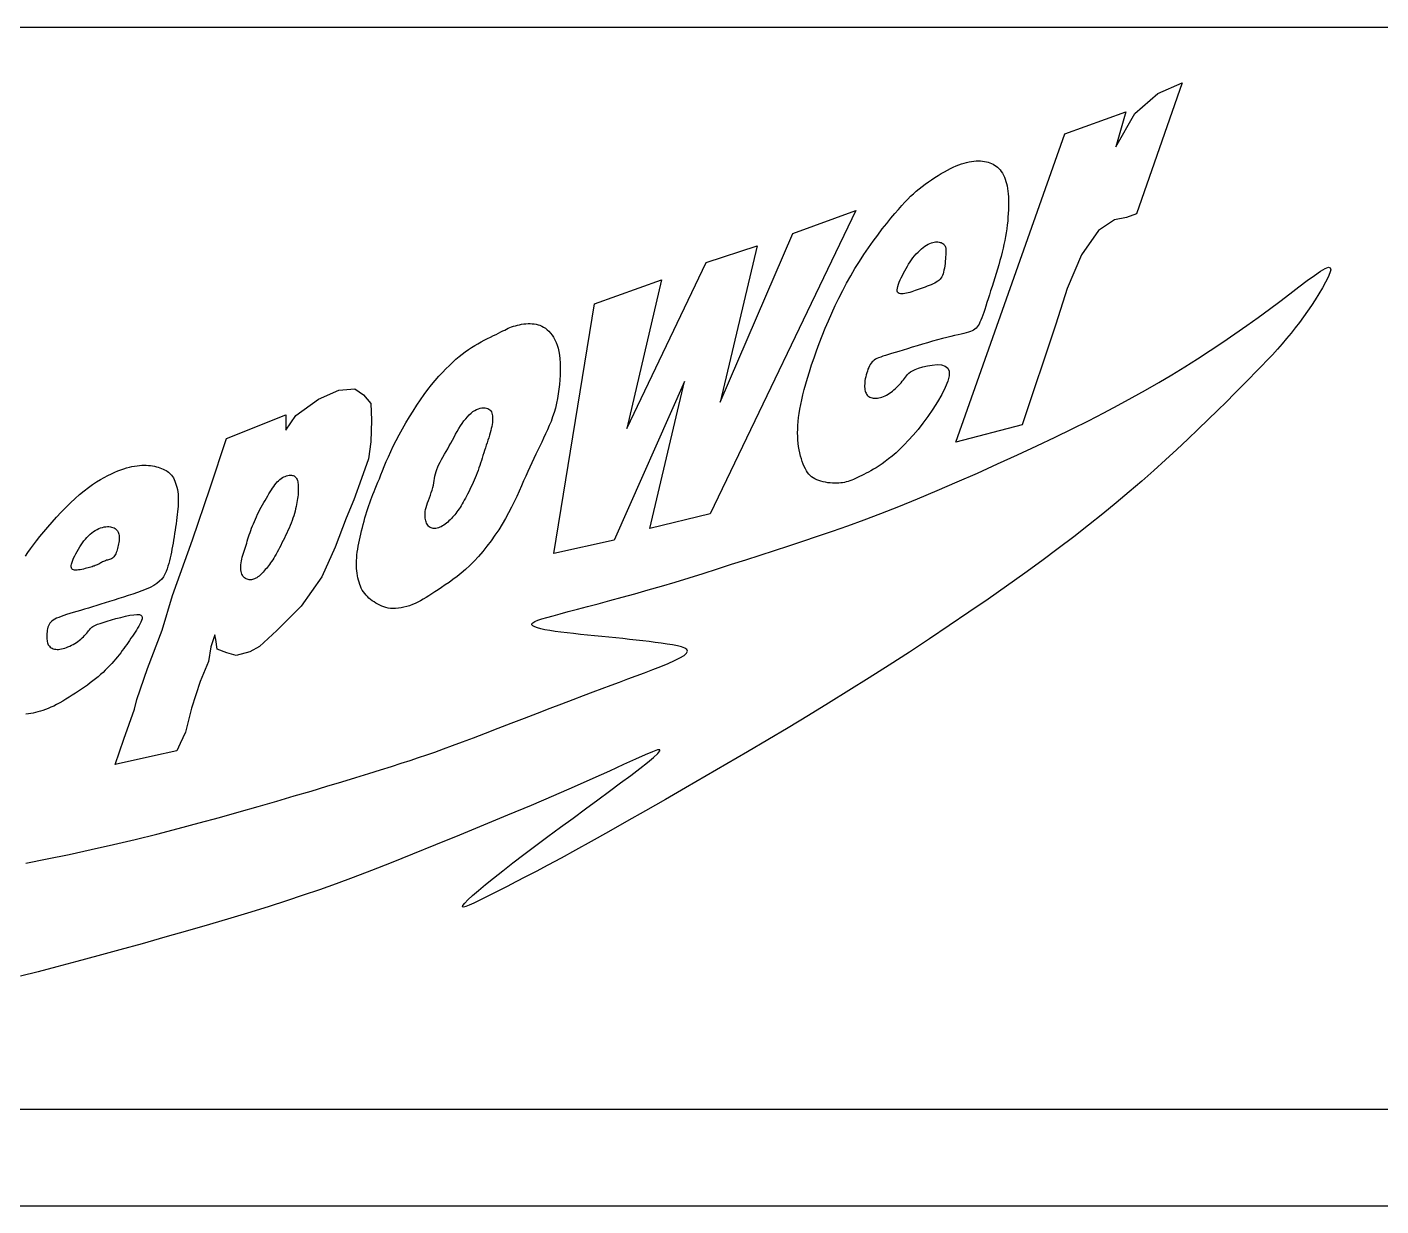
# Model space of a CAD drawing. Extents: x 325 to 612, y 3 to 207.
# Drawn here: x 342.83 to 360.35, y 3 to 18.25 of the extents above; entities that cross this region are included whole.
import ezdxf

# ---------------------------------------------------------------- set-up
doc = ezdxf.new("R2010")
doc.units = 0
doc.layers.add('圖框層', color=7, linetype='CONTINUOUS')
doc.layers.add('輪廓線層', color=7, linetype='CONTINUOUS')

msp = doc.modelspace()

# ---------------------------------------------------------------- linework, layer by layer
at = {"layer": '圖框層', "color": 7}
for p, q in [((326.569, 18.25), (611.07, 18.25)), ((326.569, 4.25), (611.07, 4.25)), ((325.319, 3), (612.319, 3))]:
    msp.add_line(p, q, dxfattribs=at)
at = {"layer": '輪廓線層', "color": 116}
for points in [[(356.477, 15.302), (356.29, 14.869), (356.142, 14.406), (355.708, 13.106), (354.851, 12.879), (356.26, 16.868), (357.049, 17.154), (356.921, 16.701), (357.167, 17.134), (357.463, 17.39), (357.778, 17.528), (357.187, 15.834), (357.059, 15.785), (356.901, 15.755), (356.694, 15.617)], [(355.268, 14.733), (355.253, 14.685), (355.239, 14.64), (355.225, 14.597), (355.212, 14.558), (355.199, 14.522), (355.187, 14.488), (355.175, 14.459), (355.163, 14.432), (355.151, 14.408), (355.139, 14.388), (355.127, 14.37), (355.113, 14.354), (355.097, 14.341), (355.08, 14.329), (355.061, 14.319), (355.039, 14.31), (355.014, 14.302), (354.986, 14.294), (354.954, 14.286), (354.919, 14.278), (354.879, 14.27), (354.835, 14.26), (354.787, 14.249), (354.734, 14.236), (354.676, 14.22), (354.615, 14.203), (354.55, 14.185), (354.484, 14.166), (354.418, 14.146), (354.352, 14.126), (354.287, 14.107), (354.226, 14.088), (354.169, 14.071), (354.115, 14.055), (354.066, 14.04), (354.02, 14.026), (353.979, 14.014), (353.941, 14.002), (353.908, 13.991), (353.878, 13.98), (353.852, 13.971), (353.83, 13.961), (353.81, 13.952), (353.794, 13.941), (353.779, 13.93), (353.766, 13.918), (353.755, 13.903), (353.744, 13.887), (353.734, 13.868), (353.724, 13.847), (353.714, 13.824), (353.706, 13.8), (353.698, 13.776), (353.69, 13.751), (353.684, 13.726), (353.679, 13.701), (353.675, 13.678), (353.672, 13.655), (353.671, 13.634), (353.67, 13.613), (353.67, 13.594), (353.672, 13.576), (353.675, 13.558), (353.678, 13.542), (353.683, 13.527), (353.689, 13.513), (353.696, 13.5), (353.705, 13.489), (353.714, 13.478), (353.725, 13.469), (353.737, 13.462), (353.751, 13.456), (353.766, 13.452), (353.782, 13.449), (353.799, 13.448), (353.817, 13.448), (353.836, 13.449), (353.855, 13.453), (353.875, 13.457), (353.895, 13.463), (353.914, 13.47), (353.934, 13.479), (353.953, 13.489), (353.973, 13.5), (353.992, 13.512), (354.012, 13.526), (354.031, 13.541), (354.05, 13.557), (354.069, 13.574), (354.088, 13.592), (354.106, 13.61), (354.124, 13.629), (354.141, 13.649), (354.157, 13.668), (354.172, 13.687), (354.186, 13.705), (354.198, 13.723), (354.21, 13.74), (354.224, 13.756), (354.241, 13.772), (354.262, 13.788), (354.29, 13.804), (354.325, 13.82), (354.368, 13.837), (354.422, 13.853), (354.482, 13.868), (354.545, 13.878), (354.607, 13.883), (354.663, 13.879), (354.711, 13.865), (354.747, 13.839), (354.765, 13.797), (354.765, 13.739), (354.746, 13.668), (354.713, 13.586), (354.668, 13.496), (354.614, 13.402), (354.553, 13.306), (354.489, 13.213), (354.424, 13.124), (354.361, 13.043), (354.299, 12.97), (354.24, 12.904), (354.183, 12.844), (354.128, 12.791), (354.077, 12.743), (354.027, 12.7), (353.981, 12.663), (353.937, 12.629), (353.896, 12.6), (353.857, 12.573), (353.82, 12.55), (353.785, 12.529), (353.752, 12.51), (353.721, 12.493), (353.69, 12.477), (353.661, 12.462), (353.633, 12.448), (353.605, 12.434), (353.579, 12.421), (353.553, 12.41), (353.528, 12.399), (353.503, 12.389), (353.479, 12.38), (353.456, 12.373), (353.433, 12.366), (353.409, 12.36), (353.386, 12.356), (353.362, 12.352), (353.337, 12.35), (353.311, 12.349), (353.284, 12.349), (353.255, 12.35), (353.225, 12.353), (353.195, 12.356), (353.164, 12.361), (353.134, 12.367), (353.105, 12.374), (353.077, 12.383), (353.051, 12.392), (353.026, 12.404), (353.005, 12.417), (352.984, 12.431), (352.966, 12.447), (352.949, 12.466), (352.933, 12.487), (352.918, 12.51), (352.904, 12.536), (352.89, 12.564), (352.877, 12.595), (352.864, 12.628), (352.853, 12.664), (352.842, 12.701), (352.833, 12.74), (352.824, 12.781), (352.817, 12.822), (352.812, 12.865), (352.808, 12.909), (352.805, 12.954), (352.804, 13), (352.805, 13.048), (352.807, 13.097), (352.81, 13.147), (352.816, 13.199), (352.823, 13.253), (352.832, 13.309), (352.843, 13.367), (352.856, 13.428), (352.871, 13.492), (352.889, 13.561), (352.909, 13.633), (352.932, 13.71), (352.957, 13.792), (352.985, 13.879), (353.016, 13.969), (353.049, 14.062), (353.084, 14.157), (353.122, 14.254), (353.161, 14.353), (353.202, 14.451), (353.246, 14.55), (353.291, 14.648), (353.338, 14.745), (353.387, 14.842), (353.438, 14.938), (353.49, 15.032), (353.545, 15.125), (353.602, 15.217), (353.661, 15.307), (353.72, 15.395), (353.781, 15.479), (353.841, 15.56), (353.899, 15.638), (353.956, 15.71), (354.01, 15.777), (354.061, 15.838), (354.107, 15.892), (354.15, 15.941), (354.191, 15.985), (354.229, 16.025), (354.266, 16.061), (354.302, 16.094), (354.338, 16.126), (354.376, 16.157), (354.414, 16.187), (354.454, 16.217), (354.495, 16.247), (354.537, 16.275), (354.579, 16.303), (354.62, 16.329), (354.662, 16.354), (354.702, 16.378), (354.742, 16.399), (354.78, 16.419), (354.817, 16.437), (354.854, 16.454), (354.889, 16.468), (354.924, 16.481), (354.957, 16.491), (354.99, 16.5), (355.022, 16.507), (355.054, 16.513), (355.084, 16.516), (355.114, 16.518), (355.143, 16.519), (355.17, 16.518), (355.197, 16.516), (355.223, 16.512), (355.247, 16.508), (355.27, 16.502), (355.292, 16.495), (355.313, 16.486), (355.333, 16.476), (355.352, 16.465), (355.371, 16.451), (355.389, 16.436), (355.406, 16.419), (355.422, 16.401), (355.437, 16.38), (355.452, 16.358), (355.466, 16.335), (355.478, 16.309), (355.489, 16.283), (355.499, 16.254), (355.507, 16.225), (355.515, 16.194), (355.52, 16.161), (355.525, 16.127), (355.528, 16.092), (355.531, 16.054), (355.532, 16.014), (355.533, 15.973), (355.532, 15.929), (355.531, 15.884), (355.528, 15.837), (355.525, 15.789), (355.521, 15.74), (355.516, 15.69), (355.509, 15.64), (355.502, 15.59), (355.493, 15.54), (355.484, 15.49), (355.473, 15.439), (355.461, 15.388), (355.449, 15.337), (355.435, 15.284), (355.42, 15.231), (355.405, 15.176), (355.388, 15.12), (355.371, 15.063), (355.354, 15.006), (355.336, 14.949), (355.319, 14.893), (355.301, 14.837), (355.284, 14.784)], [(350.431, 11.613), (349.65, 11.442), (350.175, 14.67), (351.041, 14.98), (350.592, 13.056), (351.619, 15.204), (352.282, 15.418), (351.8, 13.398), (352.742, 15.579), (353.555, 15.878), (351.672, 11.955), (350.891, 11.763), (351.341, 13.665)], [(354.598, 14.949), (354.578, 14.938), (354.555, 14.927), (354.532, 14.917), (354.507, 14.907), (354.481, 14.897), (354.454, 14.887), (354.428, 14.877), (354.401, 14.868), (354.376, 14.858), (354.351, 14.849), (354.326, 14.841), (354.302, 14.832), (354.279, 14.824), (354.256, 14.817), (354.234, 14.811), (354.212, 14.806), (354.19, 14.802), (354.17, 14.8), (354.151, 14.799), (354.133, 14.801), (354.118, 14.805), (354.106, 14.812), (354.097, 14.822), (354.092, 14.835), (354.091, 14.852), (354.094, 14.873), (354.1, 14.896), (354.108, 14.922), (354.119, 14.95), (354.132, 14.979), (354.145, 15.008), (354.16, 15.038), (354.175, 15.068), (354.19, 15.098), (354.206, 15.127), (354.223, 15.156), (354.24, 15.184), (354.258, 15.212), (354.277, 15.239), (354.296, 15.265), (354.317, 15.291), (354.339, 15.315), (354.361, 15.339), (354.384, 15.361), (354.406, 15.381), (354.429, 15.399), (354.451, 15.416), (354.473, 15.43), (354.494, 15.442), (354.514, 15.452), (354.534, 15.459), (354.552, 15.465), (354.57, 15.469), (354.587, 15.471), (354.604, 15.471), (354.619, 15.471), (354.634, 15.469), (354.648, 15.465), (354.661, 15.461), (354.673, 15.456), (354.683, 15.449), (354.693, 15.442), (354.701, 15.434), (354.708, 15.425), (354.713, 15.415), (354.717, 15.404), (354.72, 15.392), (354.721, 15.378), (354.722, 15.363), (354.722, 15.345), (354.721, 15.325), (354.72, 15.302), (354.718, 15.277), (354.716, 15.25), (354.714, 15.221), (354.711, 15.191), (354.707, 15.162), (354.703, 15.133), (354.697, 15.105), (354.692, 15.079), (354.685, 15.057), (354.677, 15.036), (354.668, 15.018), (354.658, 15.002), (354.646, 14.987), (354.632, 14.973), (354.616, 14.961)], [(347.57, 10.728), (347.538, 10.73), (347.507, 10.734), (347.478, 10.741), (347.45, 10.749), (347.423, 10.759), (347.397, 10.771), (347.372, 10.784), (347.347, 10.798), (347.324, 10.813), (347.301, 10.829), (347.279, 10.846), (347.258, 10.864), (347.238, 10.883), (347.22, 10.902), (347.203, 10.923), (347.187, 10.945), (347.172, 10.967), (347.159, 10.991), (347.148, 11.016), (347.138, 11.041), (347.129, 11.068), (347.121, 11.095), (347.114, 11.124), (347.109, 11.153), (347.104, 11.184), (347.101, 11.215), (347.098, 11.247), (347.097, 11.28), (347.097, 11.314), (347.098, 11.349), (347.1, 11.384), (347.103, 11.421), (347.107, 11.457), (347.113, 11.495), (347.119, 11.533), (347.126, 11.572), (347.134, 11.611), (347.143, 11.652), (347.153, 11.692), (347.163, 11.733), (347.173, 11.775), (347.183, 11.817), (347.194, 11.859), (347.206, 11.901), (347.217, 11.942), (347.23, 11.983), (347.242, 12.022), (347.255, 12.06), (347.268, 12.097), (347.281, 12.132), (347.295, 12.168), (347.309, 12.203), (347.324, 12.24), (347.34, 12.278), (347.357, 12.318), (347.374, 12.361), (347.393, 12.407), (347.412, 12.457), (347.433, 12.511), (347.456, 12.567), (347.482, 12.628), (347.509, 12.691), (347.54, 12.758), (347.573, 12.827), (347.61, 12.9), (347.649, 12.975), (347.691, 13.052), (347.735, 13.129), (347.781, 13.207), (347.828, 13.283), (347.876, 13.357), (347.924, 13.428), (347.973, 13.496), (348.021, 13.56), (348.069, 13.621), (348.116, 13.679), (348.163, 13.733), (348.209, 13.783), (348.254, 13.83), (348.298, 13.874), (348.341, 13.915), (348.383, 13.952), (348.424, 13.987), (348.464, 14.019), (348.504, 14.049), (348.544, 14.078), (348.585, 14.104), (348.626, 14.13), (348.667, 14.154), (348.709, 14.177), (348.75, 14.199), (348.79, 14.22), (348.83, 14.239), (348.867, 14.258), (348.902, 14.275), (348.934, 14.291), (348.964, 14.306), (348.99, 14.319), (349.015, 14.331), (349.038, 14.343), (349.06, 14.353), (349.082, 14.363), (349.104, 14.371), (349.127, 14.379), (349.152, 14.387), (349.178, 14.394), (349.205, 14.4), (349.232, 14.405), (349.26, 14.409), (349.288, 14.412), (349.316, 14.414), (349.344, 14.414), (349.37, 14.413), (349.396, 14.411), (349.421, 14.406), (349.446, 14.4), (349.47, 14.392), (349.493, 14.381), (349.517, 14.369), (349.54, 14.353), (349.563, 14.335), (349.585, 14.315), (349.607, 14.291), (349.627, 14.265), (349.646, 14.237), (349.664, 14.205), (349.68, 14.171), (349.694, 14.134), (349.706, 14.094), (349.715, 14.051), (349.723, 14.006), (349.728, 13.958), (349.731, 13.908), (349.733, 13.856), (349.733, 13.802), (349.731, 13.745), (349.727, 13.687), (349.722, 13.627), (349.715, 13.566), (349.706, 13.505), (349.696, 13.444), (349.683, 13.383), (349.669, 13.322), (349.652, 13.263), (349.633, 13.206), (349.613, 13.149), (349.591, 13.094), (349.567, 13.04), (349.543, 12.987), (349.518, 12.934), (349.493, 12.881), (349.467, 12.829), (349.442, 12.776), (349.417, 12.723), (349.391, 12.669), (349.366, 12.614), (349.34, 12.558), (349.313, 12.5), (349.287, 12.44), (349.259, 12.378), (349.231, 12.314), (349.201, 12.247), (349.17, 12.179), (349.137, 12.109), (349.102, 12.038), (349.065, 11.966), (349.026, 11.893), (348.983, 11.82), (348.937, 11.747), (348.888, 11.675), (348.837, 11.603), (348.784, 11.534), (348.73, 11.466), (348.674, 11.402), (348.618, 11.341), (348.562, 11.285), (348.507, 11.233), (348.452, 11.186), (348.398, 11.142), (348.345, 11.103), (348.294, 11.066), (348.244, 11.033), (348.197, 11.001), (348.152, 10.972), (348.11, 10.944), (348.07, 10.918), (348.032, 10.893), (347.996, 10.87), (347.96, 10.849), (347.925, 10.829), (347.891, 10.811), (347.855, 10.794), (347.819, 10.779), (347.783, 10.765), (347.746, 10.754), (347.71, 10.744), (347.673, 10.737), (347.638, 10.731), (347.603, 10.728)], [(346.648, 11.136), (346.381, 10.757), (346.065, 10.445), (345.843, 10.238), (345.718, 10.168), (345.541, 10.119), (345.417, 10.157), (345.293, 10.202), (345.278, 10.326), (345.263, 10.386), (345.21, 10.232), (345.18, 10.041), (345.075, 9.785), (344.962, 9.44), (344.883, 9.128), (344.815, 8.982), (344.77, 8.885), (344.458, 8.817), (343.976, 8.712), (344.085, 9.039), (344.225, 9.426), (344.255, 9.553), (344.394, 9.954), (344.582, 10.45), (344.717, 10.897), (344.974, 11.618), (345.203, 12.29), (345.415, 12.927), (346.182, 13.235), (346.182, 13.036), (346.313, 13.224), (346.603, 13.438), (346.866, 13.554), (347.077, 13.569), (347.186, 13.491), (347.28, 13.382), (347.291, 13.164), (347.28, 12.886), (347.253, 12.664), (347.163, 12.409), (347.062, 12.134), (346.964, 11.898), (346.821, 11.523)], [(348.277, 12.795), (348.297, 12.832), (348.318, 12.869), (348.338, 12.907), (348.358, 12.945), (348.379, 12.983), (348.4, 13.02), (348.421, 13.056), (348.442, 13.09), (348.464, 13.123), (348.486, 13.154), (348.509, 13.183), (348.532, 13.21), (348.556, 13.234), (348.579, 13.256), (348.603, 13.275), (348.627, 13.291), (348.651, 13.303), (348.674, 13.313), (348.698, 13.32), (348.72, 13.324), (348.741, 13.325), (348.761, 13.324), (348.78, 13.321), (348.796, 13.315), (348.81, 13.307), (348.823, 13.297), (348.833, 13.286), (348.841, 13.272), (348.848, 13.257), (348.852, 13.24), (348.856, 13.222), (348.857, 13.202), (348.858, 13.181), (348.857, 13.159), (348.854, 13.135), (348.851, 13.11), (348.846, 13.084), (348.84, 13.057), (348.834, 13.029), (348.826, 12.999), (348.817, 12.969), (348.807, 12.938), (348.797, 12.905), (348.787, 12.873), (348.776, 12.84), (348.765, 12.807), (348.754, 12.773), (348.743, 12.74), (348.733, 12.707), (348.722, 12.675), (348.712, 12.643), (348.702, 12.61), (348.692, 12.579), (348.681, 12.547), (348.67, 12.515), (348.658, 12.483), (348.646, 12.451), (348.633, 12.42), (348.619, 12.388), (348.605, 12.357), (348.591, 12.327), (348.577, 12.296), (348.562, 12.267), (348.548, 12.238), (348.533, 12.209), (348.519, 12.182), (348.505, 12.155), (348.491, 12.129), (348.478, 12.104), (348.464, 12.081), (348.45, 12.058), (348.437, 12.036), (348.423, 12.016), (348.409, 11.996), (348.396, 11.977), (348.382, 11.959), (348.368, 11.942), (348.353, 11.925), (348.339, 11.909), (348.324, 11.893), (348.309, 11.877), (348.293, 11.862), (348.277, 11.847), (348.261, 11.833), (348.244, 11.82), (348.227, 11.808), (348.21, 11.797), (348.192, 11.787), (348.174, 11.779), (348.157, 11.773), (348.139, 11.768), (348.122, 11.765), (348.105, 11.764), (348.089, 11.764), (348.074, 11.767), (348.061, 11.771), (348.048, 11.777), (348.037, 11.785), (348.027, 11.795), (348.018, 11.806), (348.011, 11.819), (348.004, 11.833), (347.998, 11.848), (347.993, 11.864), (347.989, 11.88), (347.986, 11.898), (347.984, 11.917), (347.983, 11.937), (347.984, 11.959), (347.987, 11.982), (347.991, 12.008), (347.997, 12.035), (348.006, 12.064), (348.016, 12.095), (348.028, 12.127), (348.04, 12.16), (348.052, 12.194), (348.064, 12.227), (348.075, 12.26), (348.084, 12.293), (348.091, 12.324), (348.097, 12.354), (348.102, 12.383), (348.107, 12.412), (348.112, 12.441), (348.118, 12.47), (348.126, 12.499), (348.135, 12.528), (348.147, 12.559), (348.162, 12.59), (348.178, 12.622), (348.196, 12.655), (348.215, 12.688), (348.236, 12.723), (348.256, 12.758)], [(346.24, 12.453), (346.254, 12.453), (346.267, 12.451), (346.279, 12.448), (346.289, 12.443), (346.299, 12.436), (346.307, 12.428), (346.315, 12.419), (346.322, 12.408), (346.327, 12.397), (346.332, 12.383), (346.336, 12.369), (346.339, 12.354), (346.341, 12.337), (346.343, 12.32), (346.344, 12.302), (346.344, 12.283), (346.344, 12.263), (346.343, 12.242), (346.342, 12.221), (346.34, 12.198), (346.337, 12.175), (346.334, 12.151), (346.33, 12.126), (346.325, 12.1), (346.32, 12.074), (346.315, 12.046), (346.308, 12.018), (346.301, 11.988), (346.293, 11.959), (346.284, 11.928), (346.274, 11.897), (346.263, 11.866), (346.251, 11.834), (346.238, 11.802), (346.224, 11.769), (346.21, 11.737), (346.195, 11.704), (346.179, 11.672), (346.164, 11.64), (346.148, 11.608), (346.132, 11.576), (346.117, 11.545), (346.101, 11.515), (346.086, 11.486), (346.071, 11.457), (346.056, 11.43), (346.041, 11.405), (346.027, 11.38), (346.012, 11.358), (345.998, 11.336), (345.985, 11.317), (345.971, 11.298), (345.958, 11.28), (345.944, 11.263), (345.931, 11.247), (345.917, 11.231), (345.904, 11.215), (345.891, 11.2), (345.877, 11.186), (345.863, 11.172), (345.85, 11.159), (345.836, 11.147), (345.822, 11.136), (345.808, 11.127), (345.794, 11.119), (345.779, 11.112), (345.765, 11.107), (345.751, 11.104), (345.737, 11.101), (345.723, 11.101), (345.71, 11.101), (345.696, 11.103), (345.683, 11.106), (345.671, 11.111), (345.659, 11.117), (345.648, 11.125), (345.638, 11.134), (345.628, 11.145), (345.62, 11.158), (345.614, 11.173), (345.608, 11.19), (345.604, 11.208), (345.601, 11.228), (345.6, 11.249), (345.6, 11.272), (345.602, 11.295), (345.604, 11.319), (345.608, 11.343), (345.613, 11.368), (345.619, 11.393), (345.626, 11.419), (345.634, 11.444), (345.642, 11.47), (345.65, 11.496), (345.659, 11.522), (345.667, 11.548), (345.676, 11.575), (345.684, 11.601), (345.692, 11.628), (345.701, 11.655), (345.71, 11.682), (345.719, 11.71), (345.728, 11.738), (345.739, 11.767), (345.75, 11.796), (345.762, 11.825), (345.775, 11.855), (345.788, 11.886), (345.802, 11.916), (345.817, 11.947), (345.832, 11.977), (345.848, 12.008), (345.864, 12.038), (345.881, 12.068), (345.897, 12.098), (345.914, 12.127), (345.931, 12.156), (345.948, 12.184), (345.964, 12.211), (345.98, 12.237), (345.996, 12.262), (346.011, 12.285), (346.026, 12.307), (346.041, 12.328), (346.056, 12.348), (346.071, 12.365), (346.087, 12.382), (346.103, 12.397), (346.12, 12.41), (346.138, 12.421), (346.155, 12.43), (346.173, 12.438), (346.191, 12.445), (346.208, 12.449), (346.224, 12.452)], [(343.849, 11.347), (343.836, 11.342), (343.823, 11.337), (343.811, 11.331), (343.799, 11.324), (343.787, 11.317), (343.775, 11.311), (343.763, 11.304), (343.751, 11.298), (343.74, 11.293), (343.728, 11.287), (343.716, 11.283), (343.703, 11.278), (343.69, 11.274), (343.676, 11.269), (343.66, 11.265), (343.643, 11.26), (343.625, 11.255), (343.605, 11.249), (343.585, 11.244), (343.564, 11.238), (343.543, 11.234), (343.522, 11.23), (343.502, 11.227), (343.483, 11.225), (343.466, 11.225), (343.45, 11.226), (343.436, 11.23), (343.424, 11.235), (343.415, 11.243), (343.409, 11.254), (343.406, 11.268), (343.406, 11.284), (343.409, 11.304), (343.416, 11.327), (343.426, 11.353), (343.437, 11.38), (343.451, 11.408), (343.466, 11.437), (343.482, 11.466), (343.499, 11.495), (343.516, 11.524), (343.534, 11.551), (343.552, 11.577), (343.57, 11.602), (343.589, 11.626), (343.609, 11.648), (343.629, 11.67), (343.65, 11.689), (343.672, 11.707), (343.694, 11.723), (343.717, 11.738), (343.74, 11.751), (343.763, 11.762), (343.786, 11.771), (343.809, 11.778), (343.831, 11.783), (343.853, 11.787), (343.873, 11.788), (343.893, 11.788), (343.912, 11.786), (343.929, 11.782), (343.945, 11.777), (343.96, 11.77), (343.973, 11.762), (343.985, 11.753), (343.995, 11.742), (344.004, 11.731), (344.011, 11.718), (344.017, 11.704), (344.021, 11.689), (344.024, 11.674), (344.026, 11.657), (344.026, 11.639), (344.025, 11.621), (344.024, 11.602), (344.021, 11.583), (344.018, 11.564), (344.014, 11.544), (344.009, 11.525), (344.004, 11.506), (343.999, 11.487), (343.994, 11.469), (343.988, 11.452), (343.981, 11.436), (343.974, 11.421), (343.966, 11.408), (343.958, 11.396), (343.948, 11.386), (343.938, 11.378), (343.926, 11.372), (343.914, 11.366), (343.902, 11.362), (343.889, 11.359), (343.876, 11.355), (343.862, 11.352)]]:
    msp.add_lwpolyline(points, close=True, dxfattribs=at)
at = {"layer": '輪廓線層', "color": 1}
msp.add_lwpolyline([(342.817, 7.435), (343.096, 7.49), (343.38, 7.548), (343.665, 7.61), (343.951, 7.675), (344.234, 7.742), (344.514, 7.811), (344.789, 7.882), (345.059, 7.954), (345.323, 8.025), (345.579, 8.097), (345.826, 8.167), (346.064, 8.236), (346.291, 8.303), (346.508, 8.367), (346.713, 8.428), (346.906, 8.486), (347.086, 8.542), (347.254, 8.593), (347.408, 8.641), (347.548, 8.685), (347.675, 8.726), (347.791, 8.763), (347.9, 8.799), (348.005, 8.835), (348.111, 8.872), (348.221, 8.911), (348.339, 8.954), (348.468, 9.003), (348.612, 9.057), (348.766, 9.116), (348.93, 9.179), (349.098, 9.243), (349.268, 9.309), (349.437, 9.374), (349.6, 9.437), (349.755, 9.497), (349.899, 9.551), (350.033, 9.602), (350.158, 9.65), (350.277, 9.694), (350.39, 9.736), (350.5, 9.777), (350.608, 9.818), (350.716, 9.858), (350.824, 9.898), (350.931, 9.939), (351.033, 9.979), (351.127, 10.018), (351.211, 10.055), (351.281, 10.09), (351.334, 10.122), (351.368, 10.151), (351.379, 10.176), (351.371, 10.197), (351.345, 10.216), (351.303, 10.231), (351.25, 10.245), (351.186, 10.258), (351.116, 10.269), (351.04, 10.279), (350.962, 10.29), (350.882, 10.3), (350.8, 10.31), (350.716, 10.32), (350.63, 10.329), (350.542, 10.339), (350.453, 10.348), (350.362, 10.357), (350.27, 10.366), (350.177, 10.376), (350.085, 10.385), (349.994, 10.394), (349.906, 10.403), (349.821, 10.412), (349.74, 10.422), (349.665, 10.432), (349.596, 10.443), (349.535, 10.454), (349.481, 10.465), (349.437, 10.477), (349.402, 10.49), (349.378, 10.503), (349.366, 10.516), (349.365, 10.53), (349.378, 10.544), (349.404, 10.559), (349.443, 10.576), (349.495, 10.594), (349.56, 10.613), (349.639, 10.635), (349.731, 10.66), (349.836, 10.688), (349.954, 10.719), (350.085, 10.753), (350.225, 10.79), (350.376, 10.83), (350.534, 10.874), (350.699, 10.919), (350.869, 10.968), (351.043, 11.018), (351.221, 11.071), (351.4, 11.126), (351.582, 11.183), (351.765, 11.241), (351.949, 11.3), (352.133, 11.359), (352.318, 11.419), (352.503, 11.479), (352.688, 11.539), (352.873, 11.6), (353.062, 11.662), (353.255, 11.728), (353.455, 11.799), (353.663, 11.875), (353.882, 11.957), (354.112, 12.048), (354.355, 12.147), (354.608, 12.253), (354.868, 12.365), (355.13, 12.481), (355.391, 12.599), (355.648, 12.717), (355.897, 12.833), (356.134, 12.946), (356.357, 13.054), (356.566, 13.158), (356.764, 13.26), (356.952, 13.358), (357.132, 13.456), (357.306, 13.554), (357.476, 13.652), (357.644, 13.752), (357.811, 13.855), (357.977, 13.96), (358.141, 14.066), (358.303, 14.173), (358.461, 14.281), (358.615, 14.388), (358.763, 14.494), (358.907, 14.599), (359.043, 14.701), (359.171, 14.799), (359.289, 14.889), (359.396, 14.97), (359.489, 15.038), (359.567, 15.091), (359.628, 15.127), (359.671, 15.142), (359.694, 15.137), (359.7, 15.111), (359.69, 15.069), (359.668, 15.014), (359.635, 14.949), (359.594, 14.876), (359.548, 14.8), (359.5, 14.723), (359.45, 14.647), (359.399, 14.573), (359.348, 14.5), (359.296, 14.429), (359.242, 14.359), (359.187, 14.289), (359.13, 14.22), (359.071, 14.151), (359.01, 14.082), (358.946, 14.012), (358.878, 13.939), (358.806, 13.863), (358.729, 13.784), (358.645, 13.699), (358.555, 13.608), (358.457, 13.51), (358.351, 13.404), (358.237, 13.291), (358.115, 13.172), (357.987, 13.047), (357.852, 12.918), (357.711, 12.785), (357.564, 12.65), (357.413, 12.514), (357.256, 12.376), (357.094, 12.237), (356.926, 12.096), (356.751, 11.953), (356.568, 11.807), (356.376, 11.657), (356.175, 11.504), (355.963, 11.347), (355.741, 11.185), (355.508, 11.019), (355.267, 10.85), (355.02, 10.679), (354.766, 10.508), (354.509, 10.336), (354.249, 10.165), (353.988, 9.996), (353.727, 9.83), (353.466, 9.666), (353.204, 9.504), (352.943, 9.344), (352.68, 9.186), (352.417, 9.029), (352.153, 8.873), (351.887, 8.717), (351.62, 8.562), (351.355, 8.408), (351.093, 8.257), (350.837, 8.111), (350.59, 7.971), (350.355, 7.839), (350.133, 7.715), (349.929, 7.602), (349.743, 7.5), (349.574, 7.409), (349.422, 7.328), (349.284, 7.256), (349.159, 7.191), (349.046, 7.134), (348.943, 7.081), (348.848, 7.033), (348.761, 6.989), (348.682, 6.95), (348.613, 6.917), (348.555, 6.891), (348.511, 6.874), (348.481, 6.866), (348.468, 6.87), (348.472, 6.887), (348.496, 6.916), (348.538, 6.959), (348.597, 7.014), (348.673, 7.08), (348.764, 7.156), (348.87, 7.242), (348.989, 7.336), (349.12, 7.438), (349.263, 7.547), (349.415, 7.661), (349.573, 7.779), (349.735, 7.898), (349.898, 8.018), (350.06, 8.138), (350.218, 8.254), (350.37, 8.366), (350.513, 8.472), (350.644, 8.57), (350.761, 8.659), (350.86, 8.737), (350.938, 8.802), (350.993, 8.852), (351.022, 8.886), (351.022, 8.901), (350.99, 8.898), (350.926, 8.876), (350.832, 8.836), (350.707, 8.781), (350.552, 8.71), (350.368, 8.626), (350.155, 8.53), (349.914, 8.423), (349.646, 8.306), (349.356, 8.182), (349.052, 8.054), (348.74, 7.924), (348.427, 7.795), (348.119, 7.669), (347.823, 7.55), (347.545, 7.44), (347.29, 7.34), (347.055, 7.25), (346.833, 7.168), (346.619, 7.091), (346.407, 7.018), (346.192, 6.947), (345.968, 6.875), (345.729, 6.801), (345.47, 6.723), (345.196, 6.642), (344.911, 6.559), (344.619, 6.475), (344.325, 6.392), (344.034, 6.312), (343.75, 6.234), (343.478, 6.161), (343.221, 6.093), (342.979, 6.03), (342.751, 5.972)], dxfattribs=at)
at = {"layer": '輪廓線層', "color": 116}
msp.add_lwpolyline([(342.813, 11.405), (342.845, 11.452), (342.879, 11.5), (342.916, 11.551), (342.957, 11.604), (343.001, 11.66), (343.05, 11.719), (343.102, 11.782), (343.158, 11.846), (343.216, 11.91), (343.275, 11.975), (343.336, 12.037), (343.396, 12.097), (343.456, 12.152), (343.515, 12.204), (343.572, 12.25), (343.628, 12.293), (343.682, 12.331), (343.734, 12.365), (343.785, 12.396), (343.834, 12.424), (343.88, 12.449), (343.925, 12.471), (343.968, 12.491), (344.009, 12.508), (344.048, 12.524), (344.086, 12.537), (344.123, 12.548), (344.158, 12.557), (344.192, 12.565), (344.225, 12.571), (344.257, 12.576), (344.289, 12.579), (344.319, 12.581), (344.348, 12.582), (344.377, 12.581), (344.405, 12.58), (344.432, 12.577), (344.458, 12.573), (344.483, 12.568), (344.508, 12.562), (344.531, 12.555), (344.554, 12.548), (344.575, 12.54), (344.595, 12.531), (344.614, 12.522), (344.632, 12.513), (344.648, 12.503), (344.664, 12.492), (344.678, 12.48), (344.692, 12.467), (344.704, 12.452), (344.716, 12.436), (344.727, 12.417), (344.738, 12.397), (344.748, 12.374), (344.757, 12.349), (344.765, 12.323), (344.773, 12.296), (344.779, 12.267), (344.784, 12.238), (344.788, 12.208), (344.79, 12.178), (344.791, 12.147), (344.791, 12.116), (344.79, 12.084), (344.788, 12.05), (344.785, 12.016), (344.781, 11.98), (344.777, 11.943), (344.773, 11.905), (344.768, 11.865), (344.762, 11.824), (344.756, 11.782), (344.75, 11.74), (344.744, 11.698), (344.737, 11.656), (344.731, 11.614), (344.724, 11.574), (344.716, 11.534), (344.709, 11.495), (344.701, 11.457), (344.693, 11.419), (344.684, 11.382), (344.676, 11.346), (344.667, 11.31), (344.657, 11.274), (344.647, 11.24), (344.634, 11.205), (344.619, 11.172), (344.6, 11.14), (344.577, 11.109), (344.549, 11.08), (344.514, 11.052), (344.474, 11.026), (344.427, 11.001), (344.376, 10.978), (344.32, 10.956), (344.262, 10.935), (344.202, 10.914), (344.141, 10.895), (344.08, 10.875), (344.02, 10.856), (343.961, 10.837), (343.903, 10.819), (343.846, 10.801), (343.79, 10.783), (343.735, 10.766), (343.681, 10.75), (343.628, 10.734), (343.576, 10.718), (343.526, 10.703), (343.478, 10.689), (343.431, 10.676), (343.387, 10.662), (343.346, 10.65), (343.309, 10.637), (343.274, 10.625), (343.244, 10.614), (343.217, 10.602), (343.194, 10.591), (343.174, 10.579), (343.157, 10.566), (343.142, 10.552), (343.13, 10.538), (343.12, 10.522), (343.111, 10.505), (343.105, 10.486), (343.1, 10.467), (343.096, 10.447), (343.093, 10.427), (343.092, 10.406), (343.091, 10.387), (343.091, 10.367), (343.091, 10.349), (343.092, 10.332), (343.093, 10.316), (343.096, 10.3), (343.099, 10.286), (343.103, 10.273), (343.109, 10.26), (343.116, 10.249), (343.125, 10.239), (343.135, 10.229), (343.146, 10.221), (343.159, 10.214), (343.173, 10.208), (343.188, 10.204), (343.205, 10.201), (343.222, 10.2), (343.24, 10.2), (343.26, 10.202), (343.28, 10.206), (343.3, 10.211), (343.321, 10.217), (343.343, 10.224), (343.364, 10.232), (343.386, 10.242), (343.408, 10.252), (343.43, 10.264), (343.451, 10.276), (343.472, 10.289), (343.492, 10.303), (343.512, 10.317), (343.53, 10.332), (343.548, 10.348), (343.564, 10.364), (343.579, 10.38), (343.594, 10.396), (343.607, 10.411), (343.62, 10.426), (343.631, 10.441), (343.642, 10.454), (343.652, 10.466), (343.662, 10.477), (343.673, 10.486), (343.686, 10.496), (343.701, 10.504), (343.721, 10.514), (343.747, 10.524), (343.779, 10.535), (343.82, 10.549), (343.869, 10.564), (343.925, 10.581), (343.985, 10.598), (344.046, 10.614), (344.107, 10.628), (344.164, 10.64), (344.214, 10.648), (344.256, 10.651), (344.287, 10.649), (344.308, 10.641), (344.321, 10.629), (344.325, 10.614), (344.324, 10.595), (344.317, 10.573), (344.307, 10.55), (344.294, 10.526), (344.28, 10.5), (344.265, 10.475), (344.249, 10.449), (344.232, 10.423), (344.215, 10.396), (344.197, 10.37), (344.179, 10.343), (344.161, 10.316), (344.142, 10.29), (344.124, 10.263), (344.105, 10.237), (344.086, 10.21), (344.066, 10.183), (344.046, 10.156), (344.025, 10.129), (344.003, 10.101), (343.979, 10.073), (343.955, 10.045), (343.93, 10.016), (343.903, 9.987), (343.876, 9.959), (343.847, 9.93), (343.817, 9.902), (343.786, 9.874), (343.754, 9.846), (343.721, 9.819), (343.687, 9.792), (343.652, 9.765), (343.616, 9.738), (343.579, 9.712), (343.54, 9.685), (343.501, 9.659), (343.461, 9.632), (343.42, 9.606), (343.379, 9.58), (343.338, 9.554), (343.297, 9.53), (343.257, 9.507), (343.217, 9.486), (343.179, 9.467), (343.142, 9.45), (343.107, 9.434), (343.073, 9.421), (343.039, 9.409), (343.007, 9.399), (342.975, 9.39), (342.944, 9.382), (342.913, 9.375), (342.882, 9.369), (342.851, 9.364), (342.82, 9.36)], dxfattribs=at)

doc.saveas('drawing.dxf')
